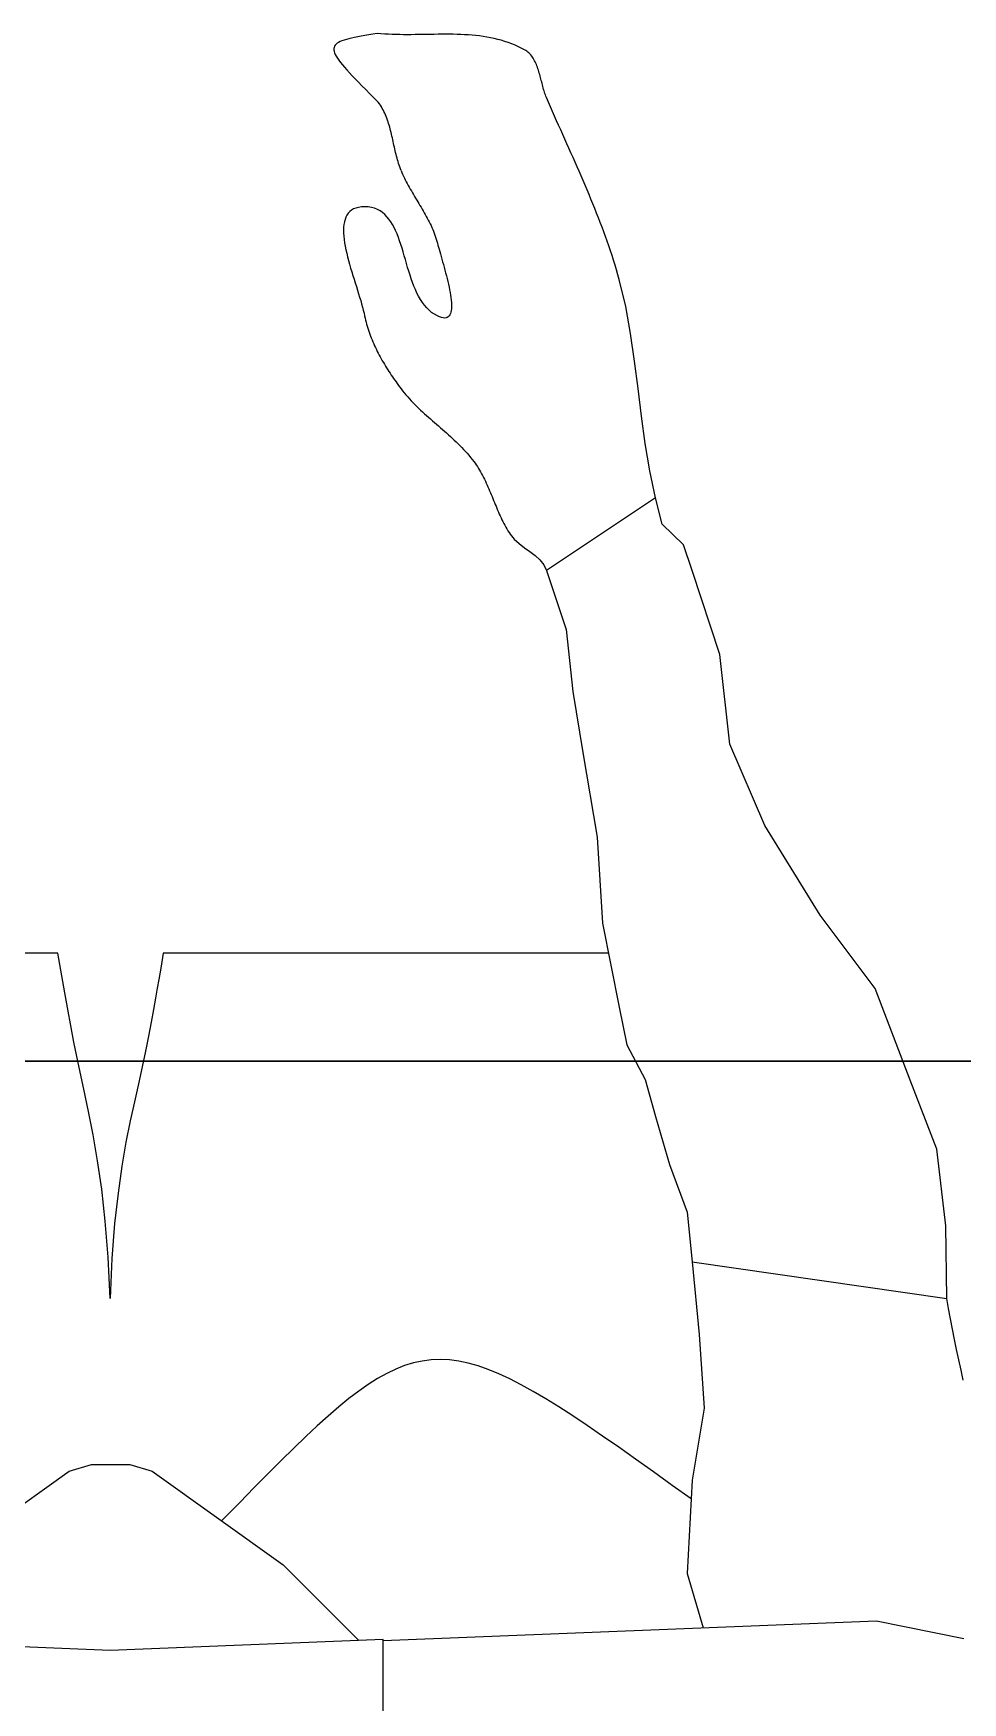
# Model space of a CAD drawing. Header units: millimetres. Extents: x -155 to 94595, y -3153 to 63413.
# Drawn here: x 89044.5 to 89311.5, y 35932.7 to 36412.2 of the extents above; entities that cross this region are included whole.
import ezdxf

# ---------------------------------------------------------------- set-up
doc = ezdxf.new("R2010")
doc.units = ezdxf.units.MM
doc.layers.add('int', color=185, linetype='Continuous')

msp = doc.modelspace()

# ---------------------------------------------------------------- linework, layer by layer
at = {"layer": 'int'}
for p, q in [((89130.888, 36408.142), (89130.828, 36407.789)), ((89131.015, 36408.47), (89130.888, 36408.142)), ((89131.209, 36408.775), (89131.015, 36408.47)), ((89131.468, 36409.059), (89131.209, 36408.775)), ((89131.794, 36409.324), (89131.468, 36409.059)), ((89132.187, 36409.572), (89131.794, 36409.324)), ((89132.645, 36409.805), (89132.187, 36409.572)), ((89133.17, 36410.025), (89132.645, 36409.805)), ((89133.76, 36410.234), (89133.17, 36410.025)), ((89134.417, 36410.434), (89133.76, 36410.234)), ((89135.14, 36410.627), (89134.417, 36410.434)), ((89135.929, 36410.815), (89135.14, 36410.627)), ((89136.784, 36411), (89135.929, 36410.815)), ((89137.705, 36411.184), (89136.784, 36411)), ((89138.692, 36411.369), (89137.705, 36411.184)), ((89139.745, 36411.556), (89138.692, 36411.369)), ((89140.864, 36411.749), (89139.745, 36411.556)), ((89142.049, 36411.949), (89140.864, 36411.749)), ((89143.3, 36412.158), (89142.049, 36411.949)), ((89144.368, 36412.056), (89143.3, 36412.158)), ((89145.442, 36411.973), (89144.368, 36412.056)), ((89146.52, 36411.907), (89145.442, 36411.973)), ((89147.603, 36411.857), (89146.52, 36411.907)), ((89148.689, 36411.82), (89147.603, 36411.857)), ((89149.779, 36411.796), (89148.689, 36411.82)), ((89150.871, 36411.783), (89149.779, 36411.796)), ((89151.966, 36411.78), (89150.871, 36411.783)), ((89153.063, 36411.784), (89151.966, 36411.78)), ((89154.162, 36411.794), (89153.063, 36411.784)), ((89155.262, 36411.809), (89154.162, 36411.794)), ((89156.363, 36411.827), (89155.262, 36411.809)), ((89157.465, 36411.846), (89156.363, 36411.827)), ((89158.566, 36411.866), (89157.465, 36411.846)), ((89159.667, 36411.884), (89158.566, 36411.866)), ((89160.767, 36411.899), (89159.667, 36411.884)), ((89161.866, 36411.909), (89160.767, 36411.899)), ((89162.963, 36411.913), (89161.866, 36411.909)), ((89164.058, 36411.91), (89162.963, 36411.913)), ((89165.151, 36411.897), (89164.058, 36411.91)), ((89166.24, 36411.873), (89165.151, 36411.897)), ((89167.326, 36411.836), (89166.24, 36411.873)), ((89168.409, 36411.786), (89167.326, 36411.836)), ((89169.487, 36411.72), (89168.409, 36411.786)), ((89170.561, 36411.637), (89169.487, 36411.72)), ((89171.63, 36411.535), (89170.561, 36411.637)), ((89172.693, 36411.414), (89171.63, 36411.535)), ((89173.75, 36411.27), (89172.693, 36411.414)), ((89174.801, 36411.103), (89173.75, 36411.27)), ((89175.846, 36410.911), (89174.801, 36411.103)), ((89176.883, 36410.693), (89175.846, 36410.911)), ((89177.913, 36410.447), (89176.883, 36410.693)), ((89178.934, 36410.171), (89177.913, 36410.447)), ((89179.948, 36409.864), (89178.934, 36410.171)), ((89180.952, 36409.525), (89179.948, 36409.864)), ((89181.948, 36409.151), (89180.952, 36409.525)), ((89182.933, 36408.742), (89181.948, 36409.151)), ((89183.909, 36408.295), (89182.933, 36408.742)), ((89184.874, 36407.81), (89183.909, 36408.295)), ((89130.828, 36407.789), (89130.833, 36407.409)), ((89130.833, 36407.409), (89130.905, 36407)), ((89130.905, 36407), (89131.044, 36406.559)), ((89131.044, 36406.559), (89131.249, 36406.086)), ((89131.249, 36406.086), (89131.521, 36405.578)), ((89131.521, 36405.578), (89131.859, 36405.033)), ((89131.859, 36405.033), (89132.263, 36404.449)), ((89132.263, 36404.449), (89132.735, 36403.824)), ((89132.735, 36403.824), (89133.272, 36403.155)), ((89185.256, 36407.643), (89184.874, 36407.81)), ((89185.618, 36407.456), (89185.256, 36407.643)), ((89185.961, 36407.251), (89185.618, 36407.456)), ((89186.286, 36407.027), (89185.961, 36407.251)), ((89186.593, 36406.786), (89186.286, 36407.027)), ((89186.883, 36406.528), (89186.593, 36406.786)), ((89187.157, 36406.254), (89186.883, 36406.528)), ((89187.416, 36405.965), (89187.157, 36406.254)), ((89187.661, 36405.662), (89187.416, 36405.965)), ((89187.891, 36405.345), (89187.661, 36405.662)), ((89188.109, 36405.015), (89187.891, 36405.345)), ((89188.314, 36404.674), (89188.109, 36405.015)), ((89188.508, 36404.321), (89188.314, 36404.674)), ((89188.69, 36403.957), (89188.508, 36404.321)), ((89188.863, 36403.584), (89188.69, 36403.957)), ((89189.026, 36403.202), (89188.863, 36403.584)), ((89133.272, 36403.155), (89133.877, 36402.442)), ((89133.877, 36402.442), (89134.548, 36401.682)), ((89134.548, 36401.682), (89135.286, 36400.873)), ((89135.286, 36400.873), (89136.091, 36400.013)), ((89136.091, 36400.013), (89136.962, 36399.1)), ((89136.962, 36399.1), (89137.901, 36398.131)), ((89189.181, 36402.811), (89189.026, 36403.202)), ((89189.328, 36402.413), (89189.181, 36402.811)), ((89189.468, 36402.009), (89189.328, 36402.413)), ((89189.601, 36401.598), (89189.468, 36402.009)), ((89189.729, 36401.183), (89189.601, 36401.598)), ((89189.852, 36400.763), (89189.729, 36401.183)), ((89189.971, 36400.339), (89189.852, 36400.763)), ((89190.087, 36399.913), (89189.971, 36400.339)), ((89190.2, 36399.485), (89190.087, 36399.913)), ((89190.311, 36399.055), (89190.2, 36399.485)), ((89190.421, 36398.625), (89190.311, 36399.055)), ((89190.531, 36398.195), (89190.421, 36398.625)), ((89137.901, 36398.131), (89138.906, 36397.106)), ((89138.906, 36397.106), (89139.978, 36396.022)), ((89139.978, 36396.022), (89141.117, 36394.877)), ((89141.117, 36394.877), (89142.323, 36393.669)), ((89142.323, 36393.669), (89143.595, 36392.396)), ((89190.641, 36397.766), (89190.531, 36398.195)), ((89190.752, 36397.339), (89190.641, 36397.766)), ((89190.865, 36396.914), (89190.752, 36397.339)), ((89190.981, 36396.493), (89190.865, 36396.914)), ((89191.1, 36396.076), (89190.981, 36396.493)), ((89191.223, 36395.664), (89191.1, 36396.076)), ((89191.352, 36395.257), (89191.223, 36395.664)), ((89191.485, 36394.857), (89191.352, 36395.257)), ((89191.626, 36394.464), (89191.485, 36394.857)), ((89191.773, 36394.078), (89191.626, 36394.464)), ((89191.928, 36393.702), (89191.773, 36394.078)), ((89192.499, 36392.376), (89191.928, 36393.702)), ((89143.907, 36391.964), (89143.595, 36392.396)), ((89144.203, 36391.525), (89143.907, 36391.964)), ((89144.483, 36391.078), (89144.203, 36391.525)), ((89144.748, 36390.624), (89144.483, 36391.078)), ((89144.998, 36390.163), (89144.748, 36390.624)), ((89145.235, 36389.696), (89144.998, 36390.163)), ((89145.459, 36389.222), (89145.235, 36389.696)), ((89145.671, 36388.742), (89145.459, 36389.222)), ((89193.074, 36391.052), (89192.499, 36392.376)), ((89193.652, 36389.728), (89193.074, 36391.052)), ((89194.234, 36388.406), (89193.652, 36389.728)), ((89145.871, 36388.257), (89145.671, 36388.742)), ((89146.06, 36387.767), (89145.871, 36388.257)), ((89146.24, 36387.271), (89146.06, 36387.767)), ((89146.41, 36386.772), (89146.24, 36387.271)), ((89146.572, 36386.268), (89146.41, 36386.772)), ((89146.726, 36385.76), (89146.572, 36386.268)), ((89146.873, 36385.248), (89146.726, 36385.76)), ((89147.013, 36384.734), (89146.873, 36385.248)), ((89147.148, 36384.217), (89147.013, 36384.734)), ((89147.278, 36383.697), (89147.148, 36384.217)), ((89194.818, 36387.084), (89194.234, 36388.406)), ((89195.405, 36385.763), (89194.818, 36387.084)), ((89195.993, 36384.442), (89195.405, 36385.763)), ((89196.583, 36383.122), (89195.993, 36384.442)), ((89147.403, 36383.175), (89147.278, 36383.697)), ((89147.525, 36382.651), (89147.403, 36383.175)), ((89147.644, 36382.126), (89147.525, 36382.651)), ((89147.761, 36381.599), (89147.644, 36382.126)), ((89147.877, 36381.072), (89147.761, 36381.599)), ((89147.992, 36380.544), (89147.877, 36381.072)), ((89148.107, 36380.016), (89147.992, 36380.544)), ((89148.223, 36379.489), (89148.107, 36380.016)), ((89148.34, 36378.962), (89148.223, 36379.489)), ((89197.174, 36381.801), (89196.583, 36383.122)), ((89197.764, 36380.481), (89197.174, 36381.801)), ((89198.355, 36379.16), (89197.764, 36380.481)), ((89148.46, 36378.435), (89148.34, 36378.962)), ((89148.582, 36377.91), (89148.46, 36378.435)), ((89148.708, 36377.387), (89148.582, 36377.91)), ((89148.839, 36376.865), (89148.708, 36377.387)), ((89148.974, 36376.346), (89148.839, 36376.865)), ((89149.116, 36375.829), (89148.974, 36376.346)), ((89149.264, 36375.315), (89149.116, 36375.829)), ((89149.419, 36374.805), (89149.264, 36375.315)), ((89149.582, 36374.298), (89149.419, 36374.805)), ((89198.944, 36377.839), (89198.355, 36379.16)), ((89199.533, 36376.518), (89198.944, 36377.839)), ((89200.12, 36375.196), (89199.533, 36376.518)), ((89200.705, 36373.873), (89200.12, 36375.196)), ((89149.754, 36373.795), (89149.582, 36374.298)), ((89149.935, 36373.296), (89149.754, 36373.795)), ((89150.127, 36372.801), (89149.935, 36373.296)), ((89150.127, 36372.801), (89150.355, 36372.247)), ((89150.355, 36372.247), (89150.593, 36371.697)), ((89150.593, 36371.697), (89150.841, 36371.151)), ((89150.841, 36371.151), (89151.098, 36370.609)), ((89151.098, 36370.609), (89151.363, 36370.07)), ((89151.363, 36370.07), (89151.635, 36369.534)), ((89201.287, 36372.549), (89200.705, 36373.873)), ((89201.866, 36371.223), (89201.287, 36372.549)), ((89202.441, 36369.897), (89201.866, 36371.223)), ((89203.013, 36368.569), (89202.441, 36369.897)), ((89151.635, 36369.534), (89151.915, 36369.002)), ((89151.915, 36369.002), (89152.201, 36368.472)), ((89152.201, 36368.472), (89152.492, 36367.944)), ((89152.492, 36367.944), (89152.789, 36367.419)), ((89152.789, 36367.419), (89153.089, 36366.895)), ((89153.089, 36366.895), (89153.394, 36366.373)), ((89153.394, 36366.373), (89153.701, 36365.853)), ((89153.701, 36365.853), (89154.011, 36365.333)), ((89154.011, 36365.333), (89154.322, 36364.814)), ((89203.579, 36367.239), (89203.013, 36368.569)), ((89204.141, 36365.908), (89203.579, 36367.239)), ((89204.697, 36364.574), (89204.141, 36365.908)), ((89134.967, 36360.499), (89134.594, 36359.966)), ((89135.409, 36360.971), (89134.967, 36360.499)), ((89135.922, 36361.379), (89135.409, 36360.971)), ((89136.511, 36361.721), (89135.922, 36361.379)), ((89137.177, 36361.992), (89136.511, 36361.721)), ((89137.925, 36362.189), (89137.177, 36361.992)), ((89138.757, 36362.31), (89137.925, 36362.189)), ((89139.677, 36362.351), (89138.757, 36362.31)), ((89140.686, 36362.301), (89139.677, 36362.351)), ((89141.628, 36362.155), (89140.686, 36362.301)), ((89142.508, 36361.917), (89141.628, 36362.155)), ((89143.328, 36361.592), (89142.508, 36361.917)), ((89144.091, 36361.184), (89143.328, 36361.592)), ((89144.801, 36360.698), (89144.091, 36361.184)), ((89145.462, 36360.139), (89144.801, 36360.698)), ((89146.076, 36359.511), (89145.462, 36360.139)), ((89154.322, 36364.814), (89154.635, 36364.296)), ((89154.635, 36364.296), (89154.947, 36363.778)), ((89154.947, 36363.778), (89155.26, 36363.26)), ((89155.26, 36363.26), (89155.571, 36362.742)), ((89155.571, 36362.742), (89155.881, 36362.223)), ((89155.881, 36362.223), (89156.188, 36361.703)), ((89156.188, 36361.703), (89156.493, 36361.183)), ((89156.493, 36361.183), (89156.794, 36360.661)), ((89156.794, 36360.661), (89157.09, 36360.137)), ((89157.09, 36360.137), (89157.382, 36359.611)), ((89205.247, 36363.239), (89204.697, 36364.574)), ((89205.791, 36361.901), (89205.247, 36363.239)), ((89206.327, 36360.561), (89205.791, 36361.901)), ((89206.856, 36359.218), (89206.327, 36360.561)), ((89133.646, 36356.508), (89133.618, 36355.679)), ((89133.618, 36355.679), (89133.635, 36354.813)), ((89133.724, 36357.295), (89133.646, 36356.508)), ((89133.855, 36358.037), (89133.724, 36357.295)), ((89134.041, 36358.732), (89133.855, 36358.037)), ((89134.287, 36359.376), (89134.041, 36358.732)), ((89134.594, 36359.966), (89134.287, 36359.376)), ((89146.648, 36358.819), (89146.076, 36359.511)), ((89147.18, 36358.067), (89146.648, 36358.819)), ((89147.676, 36357.26), (89147.18, 36358.067)), ((89148.139, 36356.403), (89147.676, 36357.26)), ((89148.572, 36355.499), (89148.139, 36356.403)), ((89148.98, 36354.555), (89148.572, 36355.499)), ((89157.382, 36359.611), (89157.668, 36359.083)), ((89157.668, 36359.083), (89157.948, 36358.553)), ((89157.948, 36358.553), (89158.221, 36358.02)), ((89158.221, 36358.02), (89158.486, 36357.484)), ((89158.486, 36357.484), (89158.743, 36356.945)), ((89158.743, 36356.945), (89158.991, 36356.402)), ((89158.991, 36356.402), (89159.23, 36355.856)), ((89159.23, 36355.856), (89159.458, 36355.305)), ((89159.458, 36355.305), (89159.676, 36354.75)), ((89207.377, 36357.872), (89206.856, 36359.218)), ((89207.89, 36356.523), (89207.377, 36357.872)), ((89208.393, 36355.172), (89207.89, 36356.523)), ((89133.635, 36354.813), (89133.696, 36353.912)), ((89133.696, 36353.912), (89133.797, 36352.979)), ((89133.797, 36352.979), (89133.935, 36352.018)), ((89133.935, 36352.018), (89134.106, 36351.032)), ((89134.106, 36351.032), (89134.307, 36350.024)), ((89149.365, 36353.574), (89148.98, 36354.555)), ((89149.731, 36352.561), (89149.365, 36353.574)), ((89150.08, 36351.52), (89149.731, 36352.561)), ((89150.417, 36350.457), (89150.08, 36351.52)), ((89159.676, 36354.75), (89159.882, 36354.19)), ((89159.882, 36354.19), (89160.076, 36353.626)), ((89160.076, 36353.626), (89160.257, 36353.056)), ((89160.257, 36353.056), (89160.424, 36352.481)), ((89160.424, 36352.481), (89160.577, 36351.901)), ((89160.577, 36351.901), (89160.717, 36351.356)), ((89160.717, 36351.356), (89160.874, 36350.77)), ((89160.874, 36350.77), (89161.046, 36350.146)), ((89208.887, 36353.817), (89208.393, 36355.172)), ((89209.371, 36352.459), (89208.887, 36353.817)), ((89209.845, 36351.097), (89209.371, 36352.459)), ((89210.308, 36349.731), (89209.845, 36351.097)), ((89134.307, 36350.024), (89134.536, 36348.998)), ((89134.536, 36348.998), (89134.789, 36347.956)), ((89134.789, 36347.956), (89135.062, 36346.901)), ((89135.062, 36346.901), (89135.353, 36345.838)), ((89135.353, 36345.838), (89135.659, 36344.769)), ((89150.745, 36349.375), (89150.417, 36350.457)), ((89151.068, 36348.28), (89150.745, 36349.375)), ((89151.388, 36347.176), (89151.068, 36348.28)), ((89151.708, 36346.067), (89151.388, 36347.176)), ((89152.033, 36344.959), (89151.708, 36346.067)), ((89161.046, 36350.146), (89161.231, 36349.487)), ((89161.231, 36349.487), (89161.427, 36348.796)), ((89161.427, 36348.796), (89161.632, 36348.078)), ((89161.632, 36348.078), (89161.844, 36347.334)), ((89161.844, 36347.334), (89162.061, 36346.57)), ((89162.061, 36346.57), (89162.282, 36345.788)), ((89162.282, 36345.788), (89162.504, 36344.992)), ((89210.759, 36348.362), (89210.308, 36349.731)), ((89211.199, 36346.988), (89210.759, 36348.362)), ((89211.626, 36345.61), (89211.199, 36346.988)), ((89135.659, 36344.769), (89135.976, 36343.697)), ((89135.976, 36343.697), (89136.301, 36342.626)), ((89136.301, 36342.626), (89136.631, 36341.559)), ((89136.631, 36341.559), (89136.963, 36340.499)), ((89152.366, 36343.855), (89152.033, 36344.959)), ((89152.71, 36342.761), (89152.366, 36343.855)), ((89153.068, 36341.681), (89152.71, 36342.761)), ((89153.445, 36340.619), (89153.068, 36341.681)), ((89162.504, 36344.992), (89162.725, 36344.184)), ((89162.725, 36344.184), (89162.943, 36343.37)), ((89162.943, 36343.37), (89163.157, 36342.551)), ((89163.157, 36342.551), (89163.364, 36341.731)), ((89163.364, 36341.731), (89163.562, 36340.914)), ((89163.562, 36340.914), (89163.749, 36340.103)), ((89212.041, 36344.228), (89211.626, 36345.61)), ((89212.442, 36342.842), (89212.041, 36344.228)), ((89212.829, 36341.451), (89212.442, 36342.842)), ((89214.669, 36333.726), (89212.829, 36341.451)), ((89136.963, 36340.499), (89137.293, 36339.45)), ((89137.293, 36339.45), (89137.619, 36338.414)), ((89137.619, 36338.414), (89137.937, 36337.395)), ((89137.937, 36337.395), (89138.244, 36336.395)), ((89138.244, 36336.395), (89138.536, 36335.419)), ((89153.842, 36339.58), (89153.445, 36340.619)), ((89154.264, 36338.569), (89153.842, 36339.58)), ((89154.714, 36337.591), (89154.264, 36338.569)), ((89155.195, 36336.649), (89154.714, 36337.591)), ((89155.711, 36335.75), (89155.195, 36336.649)), ((89163.749, 36340.103), (89163.924, 36339.302)), ((89163.924, 36339.302), (89164.085, 36338.514)), ((89164.085, 36338.514), (89164.228, 36337.742)), ((89164.228, 36337.742), (89164.354, 36336.99)), ((89164.354, 36336.99), (89164.458, 36336.261)), ((89164.458, 36336.261), (89164.54, 36335.559)), ((89138.536, 36335.419), (89138.812, 36334.47)), ((89138.812, 36334.47), (89139.067, 36333.55)), ((89139.067, 36333.55), (89139.298, 36332.663)), ((89139.298, 36332.663), (89139.502, 36331.812)), ((89139.502, 36331.812), (89139.677, 36331)), ((89156.265, 36334.896), (89155.711, 36335.75)), ((89156.86, 36334.093), (89156.265, 36334.896)), ((89157.501, 36333.345), (89156.86, 36334.093)), ((89158.189, 36332.657), (89157.501, 36333.345)), ((89158.929, 36332.034), (89158.189, 36332.657)), ((89159.724, 36331.48), (89158.929, 36332.034)), ((89160.577, 36331), (89159.724, 36331.48)), ((89164.15, 36331.309), (89163.941, 36331)), ((89164.319, 36331.675), (89164.15, 36331.309)), ((89164.45, 36332.096), (89164.319, 36331.675)), ((89164.544, 36332.567), (89164.45, 36332.096)), ((89164.54, 36335.559), (89164.598, 36334.887)), ((89164.604, 36333.084), (89164.544, 36332.567)), ((89164.598, 36334.887), (89164.629, 36334.248)), ((89164.632, 36333.646), (89164.604, 36333.084)), ((89164.629, 36334.248), (89164.632, 36333.646)), ((89216.092, 36325.914), (89214.669, 36333.726)), ((89139.677, 36331), (89139.8, 36330.411)), ((89139.8, 36330.411), (89139.934, 36329.824)), ((89139.934, 36329.824), (89140.078, 36329.24)), ((89140.078, 36329.24), (89140.232, 36328.659)), ((89140.232, 36328.659), (89140.396, 36328.08)), ((89140.396, 36328.08), (89140.569, 36327.505)), ((89140.569, 36327.505), (89140.751, 36326.932)), ((89140.751, 36326.932), (89140.943, 36326.362)), ((89161.18, 36330.728), (89160.577, 36331)), ((89161.727, 36330.54), (89161.18, 36330.728)), ((89162.22, 36330.434), (89161.727, 36330.54)), ((89162.66, 36330.405), (89162.22, 36330.434)), ((89163.051, 36330.45), (89162.66, 36330.405)), ((89163.393, 36330.567), (89163.051, 36330.45)), ((89163.689, 36330.751), (89163.393, 36330.567)), ((89163.941, 36331), (89163.689, 36330.751)), ((89140.943, 36326.362), (89141.143, 36325.795)), ((89141.143, 36325.795), (89141.352, 36325.231)), ((89141.352, 36325.231), (89141.569, 36324.67)), ((89141.569, 36324.67), (89141.794, 36324.111)), ((89141.794, 36324.111), (89142.027, 36323.555)), ((89142.027, 36323.555), (89142.268, 36323.002)), ((89142.268, 36323.002), (89142.517, 36322.452)), ((89142.517, 36322.452), (89142.772, 36321.905)), ((89142.772, 36321.905), (89143.035, 36321.361)), ((89217.232, 36318.043), (89216.092, 36325.914)), ((89143.035, 36321.361), (89143.304, 36320.819)), ((89143.304, 36320.819), (89143.58, 36320.28)), ((89143.58, 36320.28), (89143.863, 36319.744)), ((89143.863, 36319.744), (89144.151, 36319.211)), ((89144.151, 36319.211), (89144.445, 36318.681)), ((89144.445, 36318.681), (89144.745, 36318.153)), ((89144.745, 36318.153), (89145.05, 36317.629)), ((89145.05, 36317.629), (89145.361, 36317.107)), ((89145.361, 36317.107), (89145.676, 36316.588)), ((89218.218, 36310.14), (89217.232, 36318.043)), ((89145.676, 36316.588), (89145.996, 36316.072)), ((89145.996, 36316.072), (89146.321, 36315.558)), ((89146.321, 36315.558), (89146.65, 36315.048)), ((89146.65, 36315.048), (89146.983, 36314.54)), ((89146.983, 36314.54), (89147.32, 36314.036)), ((89147.32, 36314.036), (89147.661, 36313.534)), ((89147.661, 36313.534), (89148.005, 36313.035)), ((89148.005, 36313.035), (89148.352, 36312.538)), ((89148.352, 36312.538), (89148.702, 36312.045)), ((89148.702, 36312.045), (89149.055, 36311.554)), ((89149.055, 36311.554), (89149.41, 36311.067)), ((89149.41, 36311.067), (89149.767, 36310.582)), ((89149.767, 36310.582), (89150.127, 36310.1)), ((89150.127, 36310.1), (89150.588, 36309.498)), ((89150.588, 36309.498), (89151.062, 36308.906)), ((89151.062, 36308.906), (89151.546, 36308.325)), ((89151.546, 36308.325), (89152.041, 36307.752)), ((89152.041, 36307.752), (89152.546, 36307.189)), ((89219.184, 36302.232), (89218.218, 36310.14)), ((89152.546, 36307.189), (89153.06, 36306.633)), ((89153.06, 36306.633), (89153.582, 36306.085)), ((89153.582, 36306.085), (89154.113, 36305.544)), ((89154.113, 36305.544), (89154.65, 36305.01)), ((89154.65, 36305.01), (89155.195, 36304.482)), ((89155.195, 36304.482), (89155.745, 36303.959)), ((89155.745, 36303.959), (89156.301, 36303.44)), ((89156.301, 36303.44), (89156.861, 36302.926)), ((89156.861, 36302.926), (89157.426, 36302.416)), ((89157.426, 36302.416), (89157.994, 36301.909)), ((89157.994, 36301.909), (89158.565, 36301.404)), ((89158.565, 36301.404), (89159.139, 36300.901)), ((89159.139, 36300.901), (89159.713, 36300.4)), ((89159.713, 36300.4), (89160.289, 36299.899)), ((89160.289, 36299.899), (89160.865, 36299.399)), ((89160.865, 36299.399), (89161.441, 36298.899)), ((89161.441, 36298.899), (89162.016, 36298.397)), ((89162.016, 36298.397), (89162.589, 36297.895)), ((89162.589, 36297.895), (89163.16, 36297.39)), ((89220.262, 36294.346), (89219.184, 36302.232)), ((89163.16, 36297.39), (89163.728, 36296.883)), ((89163.728, 36296.883), (89164.293, 36296.372)), ((89164.293, 36296.372), (89164.853, 36295.858)), ((89164.853, 36295.858), (89165.409, 36295.34)), ((89165.409, 36295.34), (89165.96, 36294.817)), ((89165.96, 36294.817), (89166.504, 36294.288)), ((89166.504, 36294.288), (89167.042, 36293.754)), ((89167.042, 36293.754), (89167.572, 36293.213)), ((89167.572, 36293.213), (89168.095, 36292.666)), ((89221.583, 36286.509), (89220.262, 36294.346)), ((89168.095, 36292.666), (89168.609, 36292.11)), ((89168.609, 36292.11), (89169.113, 36291.546)), ((89169.113, 36291.546), (89169.608, 36290.974)), ((89169.608, 36290.974), (89170.093, 36290.392)), ((89170.093, 36290.392), (89170.566, 36289.801)), ((89170.566, 36289.801), (89171.027, 36289.199)), ((89171.027, 36289.199), (89171.382, 36288.715)), ((89171.382, 36288.715), (89171.724, 36288.223)), ((89171.724, 36288.223), (89172.054, 36287.725)), ((89172.054, 36287.725), (89172.373, 36287.22)), ((89172.373, 36287.22), (89172.683, 36286.709)), ((89172.683, 36286.709), (89172.982, 36286.192)), ((89172.982, 36286.192), (89173.272, 36285.67)), ((89173.272, 36285.67), (89173.554, 36285.143)), ((89173.554, 36285.143), (89173.828, 36284.612)), ((89173.828, 36284.612), (89174.095, 36284.076)), ((89174.095, 36284.076), (89174.355, 36283.536)), ((89174.355, 36283.536), (89174.609, 36282.992)), ((89223.279, 36278.749), (89221.583, 36286.509)), ((89174.609, 36282.992), (89174.858, 36282.445)), ((89174.858, 36282.445), (89175.102, 36281.896)), ((89175.102, 36281.896), (89175.342, 36281.344)), ((89175.342, 36281.344), (89175.579, 36280.79)), ((89175.579, 36280.79), (89175.812, 36280.234)), ((89175.812, 36280.234), (89176.043, 36279.677)), ((89176.043, 36279.677), (89176.273, 36279.119)), ((89176.273, 36279.119), (89176.502, 36278.56)), ((89223.279, 36278.749), (89191.928, 36257.848)), ((89225.176, 36271.162), (89223.279, 36278.749)), ((89176.502, 36278.56), (89176.73, 36278)), ((89176.73, 36278), (89176.959, 36277.441)), ((89176.959, 36277.441), (89177.188, 36276.883)), ((89177.188, 36276.883), (89177.419, 36276.325)), ((89177.419, 36276.325), (89177.651, 36275.768)), ((89177.651, 36275.768), (89177.887, 36275.213)), ((89177.887, 36275.213), (89178.126, 36274.659)), ((89178.126, 36274.659), (89178.369, 36274.108)), ((89178.369, 36274.108), (89178.616, 36273.56)), ((89178.616, 36273.56), (89178.869, 36273.014)), ((89178.869, 36273.014), (89179.127, 36272.472)), ((89179.127, 36272.472), (89179.392, 36271.934)), ((89179.392, 36271.934), (89179.664, 36271.399)), ((89179.664, 36271.399), (89179.943, 36270.869)), ((89179.943, 36270.869), (89180.231, 36270.344)), ((89180.231, 36270.344), (89180.528, 36269.824)), ((89180.528, 36269.824), (89180.834, 36269.31)), ((89180.834, 36269.31), (89181.151, 36268.801)), ((89231.262, 36265.25), (89225.176, 36271.162)), ((89181.151, 36268.801), (89181.478, 36268.298)), ((89181.478, 36268.298), (89182.649, 36266.864)), ((89182.649, 36266.864), (89184.044, 36265.6)), ((89184.044, 36265.6), (89185.571, 36264.439)), ((89185.571, 36264.439), (89187.136, 36263.315)), ((89233.729, 36257.848), (89231.262, 36265.25)), ((89187.136, 36263.315), (89188.648, 36262.161)), ((89188.648, 36262.161), (89190.012, 36260.91)), ((89190.012, 36260.91), (89191.136, 36259.494)), ((89191.136, 36259.494), (89191.928, 36257.848)), ((89191.928, 36257.848), (89197.552, 36240.976)), ((89241.75, 36233.786), (89233.729, 36257.848)), ((89197.552, 36240.976), (89199.458, 36223.119)), ((89244.627, 36208.036), (89241.75, 36233.786)), ((89199.458, 36223.119), (89202.378, 36205.597)), ((89254.63, 36184.696), (89244.627, 36208.036)), ((89202.378, 36205.597), (89206.428, 36181.299)), ((89270.494, 36158.854), (89254.63, 36184.696)), ((89206.428, 36181.299), (89207.997, 36156.604)), ((89286.33, 36137.807), (89270.494, 36158.854)), ((89207.997, 36156.604), (89212.829, 36132.445)), ((89051.504, 36147.99), (88923.329, 36147.99)), ((89053.536, 36136.586), (89051.504, 36147.99)), ((89081.838, 36147.99), (89081.087, 36143.671)), ((89209.72, 36147.99), (89081.838, 36147.99)), ((89080.523, 36140.432), (89080.089, 36137.945)), ((89081.087, 36143.671), (89080.523, 36140.432)), ((89056.161, 36122.44), (89053.536, 36136.586)), ((89079.577, 36135.051), (89078.984, 36131.774)), ((89080.089, 36137.945), (89079.577, 36135.051)), ((89296.431, 36111.544), (89286.33, 36137.807)), ((89078.984, 36131.774), (89078.304, 36128.136)), ((89212.829, 36132.445), (89214.992, 36121.629)), ((89078.304, 36128.136), (89077.536, 36124.162)), ((89057.65, 36115.136), (89056.161, 36122.44)), ((89077.536, 36124.162), (89076.676, 36119.872)), ((89214.992, 36121.629), (89220.252, 36111.687)), ((91284.86, 36116.99), (88384.86, 36116.99)), ((88384.86, 36116.99), (91284.86, 36116.99)), ((89076.676, 36119.872), (89075.72, 36115.292)), ((89058.994, 36108.942), (89057.65, 36115.136)), ((89075.72, 36115.292), (89074.664, 36110.443)), ((89220.252, 36111.687), (89223.279, 36101.094)), ((89304.063, 36091.7), (89296.431, 36111.544)), ((89060.357, 36102.552), (89058.994, 36108.942)), ((89074.664, 36110.443), (89073.514, 36105.318)), ((89061.696, 36095.765), (89060.357, 36102.552)), ((89073.514, 36105.318), (89072.307, 36099.784)), ((89072.307, 36099.784), (89071.092, 36093.679)), ((89223.279, 36101.094), (89227.225, 36087.282)), ((89062.968, 36088.38), (89061.696, 36095.765)), ((89071.092, 36093.679), (89069.915, 36086.837)), ((89306.661, 36069.709), (89304.063, 36091.7)), ((89064.129, 36080.196), (89062.968, 36088.38)), ((89069.915, 36086.837), (89068.822, 36079.096)), ((89227.225, 36087.282), (89232.298, 36073.609)), ((89065.138, 36071.013), (89064.129, 36080.196)), ((89068.822, 36079.096), (89067.862, 36070.292)), ((89232.298, 36073.609), (89233.729, 36059.292)), ((89065.95, 36060.628), (89065.138, 36071.013)), ((89067.862, 36070.292), (89067.08, 36060.262)), ((89306.881, 36048.842), (89306.661, 36069.709)), ((89066.524, 36048.842), (89065.95, 36060.628)), ((89067.08, 36060.262), (89066.524, 36048.842)), ((89233.729, 36059.292), (89235.811, 36038.478)), ((89233.729, 36059.292), (89306.881, 36048.842)), ((89307.414, 36045.893), (89306.881, 36048.842)), ((89307.968, 36042.947), (89307.414, 36045.893)), ((89308.544, 36040.004), (89307.968, 36042.947)), ((89309.137, 36037.062), (89308.544, 36040.004)), ((89235.811, 36038.478), (89237.173, 36017.254)), ((89309.748, 36034.123), (89309.137, 36037.062)), ((89310.374, 36031.186), (89309.748, 36034.123)), ((89151.16, 36029.507), (89148.603, 36028.5)), ((89153.703, 36030.287), (89151.16, 36029.507)), ((89156.246, 36030.841), (89153.703, 36030.287)), ((89158.803, 36031.168), (89156.246, 36030.841)), ((89161.387, 36031.269), (89158.803, 36031.168)), ((89164.012, 36031.146), (89161.387, 36031.269)), ((89166.692, 36030.797), (89164.012, 36031.146)), ((89169.439, 36030.225), (89166.692, 36030.797)), ((89172.268, 36029.429), (89169.439, 36030.225)), ((89175.192, 36028.41), (89172.268, 36029.429)), ((89311.013, 36028.25), (89310.374, 36031.186)), ((89143.394, 36025.801), (89140.715, 36024.108)), ((89146.019, 36027.264), (89143.394, 36025.801)), ((89148.603, 36028.5), (89146.019, 36027.264)), ((89178.225, 36027.168), (89175.192, 36028.41)), ((89181.38, 36025.705), (89178.225, 36027.168)), ((89184.671, 36024.02), (89181.38, 36025.705)), ((89311.664, 36025.316), (89311.013, 36028.25)), ((89135.14, 36020.034), (89132.216, 36017.652)), ((89137.968, 36022.186), (89135.14, 36020.034)), ((89140.715, 36024.108), (89137.968, 36022.186)), ((89188.111, 36022.114), (89184.671, 36024.02)), ((89191.715, 36019.988), (89188.111, 36022.114)), ((89195.495, 36017.642), (89191.715, 36019.988)), ((89129.184, 36015.038), (89126.03, 36012.193)), ((89132.216, 36017.652), (89129.184, 36015.038)), ((89199.466, 36015.077), (89195.495, 36017.642)), ((89203.64, 36012.293), (89199.466, 36015.077)), ((89237.173, 36017.254), (89233.729, 35996.591)), ((89126.03, 36012.193), (89122.739, 36009.116)), ((89208.032, 36009.291), (89203.64, 36012.293)), ((89119.299, 36005.806), (89115.697, 36002.264)), ((89122.739, 36009.116), (89119.299, 36005.806)), ((89212.655, 36006.071), (89208.032, 36009.291)), ((89217.523, 36002.634), (89212.655, 36006.071)), ((89054.775, 35999.185), (89061.19, 36001.09)), ((89061.19, 36001.09), (89061.19, 36001.09)), ((89061.19, 36001.09), (89072.185, 36001.09)), ((89072.185, 36001.09), (89072.185, 36001.09)), ((89072.185, 36001.09), (89078.6, 35999.185)), ((89115.697, 36002.264), (89111.917, 35998.487)), ((89222.649, 35998.98), (89217.523, 36002.634)), ((89017.136, 35972.3), (89054.775, 35999.185)), ((89078.6, 35999.185), (89116.239, 35972.3)), ((89111.917, 35998.487), (89107.948, 35994.476)), ((89228.046, 35995.11), (89222.649, 35998.98)), ((89233.729, 35996.591), (89232.314, 35969.848)), ((89107.948, 35994.476), (89103.774, 35990.23)), ((89233.448, 35991.227), (89228.046, 35995.11)), ((89103.774, 35990.23), (89098.571, 35984.92)), ((89116.239, 35972.3), (89116.239, 35972.3)), ((89116.239, 35972.3), (89137.979, 35950.56)), ((89232.314, 35969.848), (89232.314, 35969.848)), ((89232.314, 35969.848), (89236.891, 35954.212)), ((89145.018, 35950.604), (89286.732, 35956.169)), ((89286.732, 35956.169), (89311.835, 35951.179)), ((89066.524, 35947.702), (88988.031, 35950.842)), ((89145.018, 35950.842), (89066.524, 35947.702)), ((89145.018, 35928.702), (89145.018, 35950.842))]:
    msp.add_line(p, q, dxfattribs=at)

doc.saveas('drawing.dxf')
